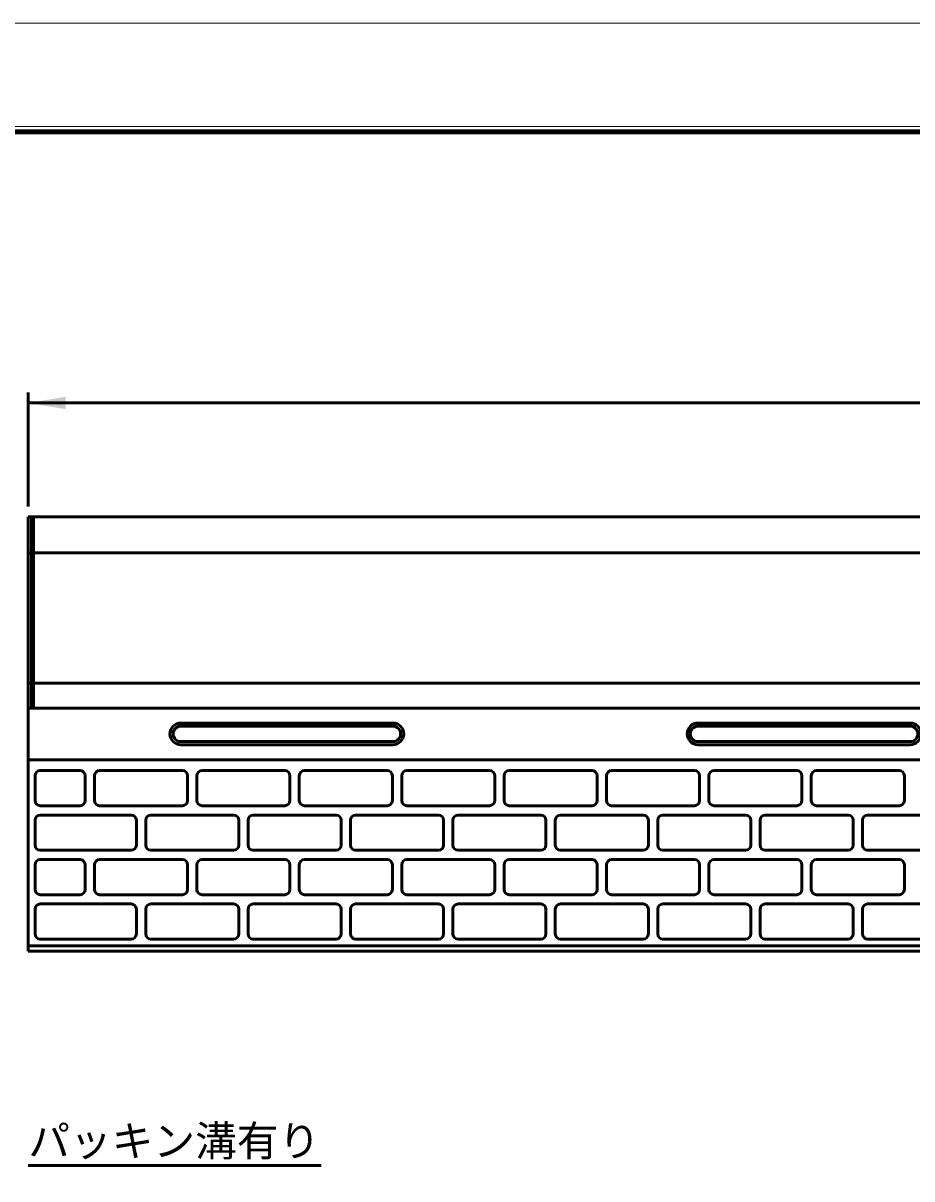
# Model space of a CAD drawing. Units: millimetres, scale not verified. Extents: x -2102 to 2102, y -1485 to 1485.
# Drawn here: x -205 to 654, y 367 to 1485 of the extents above; entities that cross this region are included whole.
import ezdxf
from ezdxf.enums import TextEntityAlignment as Align

# ---------------------------------------------------------------- set-up
doc = ezdxf.new("R2010")
doc.units = ezdxf.units.MM
doc.header["$LTSCALE"] = 5
doc.layers.add('0-0_V-nasSTD', color=7, linetype='Continuous', lineweight=35)
doc.layers.add('0-1_0', color=7, linetype='Continuous', lineweight=50)
doc.styles.add('ＭＳ ゴシック', font='')
doc.styles.get('ＭＳ ゴシック').set_extended_font_data('MS Gothic')

msp = doc.modelspace()

# ---------------------------------------------------------------- linework, layer by layer
at = {"layer": '0-0_V-nasSTD', "lineweight": 18}
for points in [[(-2102.5, -1485), (-2102.5, 1485), (2102.5, 1485), (2102.5, -1485)], [(-2002.5, -1385), (-2002.5, 1385), (2002.5, 1385), (2002.5, -1385)]]:
    msp.add_lwpolyline(points, close=True, dxfattribs=at)
at = {"layer": '0-0_V-nasSTD', "lineweight": 100}
msp.add_lwpolyline([(1997.5, -1380), (1997.5, 1380), (-1997.5, 1380)], dxfattribs=at)
at = {"layer": '0-0_V-nasSTD'}
msp.add_solid([(-200.175, 1117.709), (-164.175, 1111.709), (-164.175, 1123.709)], dxfattribs=at)
at = {"layer": '0-1_0'}
for p, q in [((-200.175, 1017.709), (-200.175, 1127.709)), ((-200.175, 1117.709), (1799.825, 1117.709)), ((-200.175, 1007.709), (-200.175, 587.709)), ((1799.825, 1007.709), (-200.175, 1007.709)), ((-197.175, 822.709), (-197.175, 1007.709)), ((-195.175, 822.709), (-195.175, 1007.709)), ((-200.175, 972.709), (799.825, 972.709)), ((-200.175, 846.825), (799.825, 846.825)), ((-200.175, 822.709), (799.825, 822.709)), ((-52.675, 808.209), (152.325, 808.209)), ((-52.675, 805.209), (152.325, 805.209)), ((447.325, 808.209), (652.325, 808.209)), ((447.325, 805.209), (652.325, 805.209)), ((-52.675, 790.209), (152.325, 790.209)), ((-52.675, 787.209), (152.325, 787.209)), ((447.325, 790.209), (652.325, 790.209)), ((447.325, 787.209), (652.325, 787.209)), ((-200.175, 772.709), (799.825, 772.709)), ((-150.175, 762.209), (-188.675, 762.209)), ((-131.175, 762.209), (-51.175, 762.209)), ((-32.175, 762.209), (47.825, 762.209)), ((66.825, 762.209), (146.825, 762.209)), ((165.825, 762.209), (245.825, 762.209)), ((264.825, 762.209), (344.825, 762.209)), ((363.825, 762.209), (443.825, 762.209)), ((462.825, 762.209), (542.825, 762.209)), ((561.825, 762.209), (641.825, 762.209)), ((-193.675, 757.209), (-193.675, 733.209)), ((-145.175, 733.209), (-145.175, 757.209)), ((-136.175, 757.209), (-136.175, 733.209)), ((-46.175, 733.209), (-46.175, 757.209)), ((-37.175, 757.209), (-37.175, 733.209)), ((52.825, 757.209), (52.825, 733.209)), ((61.825, 757.209), (61.825, 733.209)), ((151.825, 733.209), (151.825, 757.209)), ((160.825, 757.209), (160.825, 733.209)), ((250.825, 733.209), (250.825, 757.209)), ((259.825, 733.209), (259.825, 757.209)), ((349.825, 733.209), (349.825, 757.209)), ((358.825, 757.209), (358.825, 733.209)), ((448.825, 733.209), (448.825, 757.209)), ((457.825, 757.209), (457.825, 733.209)), ((547.825, 733.209), (547.825, 757.209)), ((556.825, 757.209), (556.825, 733.209)), ((646.825, 733.209), (646.825, 757.209)), ((-188.675, 728.209), (-150.175, 728.209)), ((-131.175, 728.209), (-51.175, 728.209)), ((47.825, 728.209), (-32.175, 728.209)), ((66.825, 728.209), (146.825, 728.209)), ((165.825, 728.209), (245.825, 728.209)), ((264.825, 728.209), (344.825, 728.209)), ((363.825, 728.209), (443.825, 728.209)), ((462.825, 728.209), (542.825, 728.209)), ((561.825, 728.209), (641.825, 728.209)), ((-188.675, 719.209), (-100.675, 719.209)), ((-1.675, 719.209), (-81.675, 719.209)), ((17.325, 719.209), (97.325, 719.209)), ((196.325, 719.209), (116.325, 719.209)), ((215.325, 719.209), (295.325, 719.209)), ((314.325, 719.209), (394.325, 719.209)), ((413.325, 719.209), (493.325, 719.209)), ((512.325, 719.209), (592.325, 719.209)), ((611.325, 719.209), (691.325, 719.209)), ((-193.675, 690.209), (-193.675, 714.209)), ((-95.675, 690.209), (-95.675, 714.209)), ((-86.675, 690.209), (-86.675, 714.209)), ((3.325, 690.209), (3.325, 714.209)), ((12.325, 690.209), (12.325, 714.209)), ((102.325, 690.209), (102.325, 714.209)), ((111.325, 690.209), (111.325, 714.209)), ((201.325, 690.209), (201.325, 714.209)), ((210.325, 690.209), (210.325, 714.209)), ((300.325, 714.209), (300.325, 690.209)), ((309.325, 690.209), (309.325, 714.209)), ((399.325, 690.209), (399.325, 714.209)), ((408.325, 690.209), (408.325, 714.209)), ((498.325, 690.209), (498.325, 714.209)), ((507.325, 690.209), (507.325, 714.209)), ((597.325, 690.209), (597.325, 714.209)), ((606.325, 690.209), (606.325, 714.209)), ((-188.675, 685.209), (-100.675, 685.209)), ((-81.675, 685.209), (-1.675, 685.209)), ((17.325, 685.209), (97.325, 685.209)), ((116.325, 685.209), (196.325, 685.209)), ((295.325, 685.209), (215.325, 685.209)), ((314.325, 685.209), (394.325, 685.209)), ((413.325, 685.209), (493.325, 685.209)), ((512.325, 685.209), (592.325, 685.209)), ((611.325, 685.209), (691.325, 685.209)), ((-193.675, 671.209), (-193.675, 647.209)), ((-150.175, 676.209), (-188.675, 676.209)), ((-145.175, 647.209), (-145.175, 671.209)), ((-136.175, 671.209), (-136.175, 647.209)), ((-131.175, 676.209), (-51.175, 676.209)), ((-46.175, 647.209), (-46.175, 671.209)), ((-37.175, 671.209), (-37.175, 647.209)), ((-32.175, 676.209), (47.825, 676.209)), ((52.825, 671.209), (52.825, 647.209)), ((61.825, 671.209), (61.825, 647.209)), ((66.825, 676.209), (146.825, 676.209)), ((151.825, 647.209), (151.825, 671.209)), ((160.825, 671.209), (160.825, 647.209)), ((165.825, 676.209), (245.825, 676.209)), ((250.825, 647.209), (250.825, 671.209)), ((259.825, 647.209), (259.825, 671.209)), ((264.825, 676.209), (344.825, 676.209)), ((349.825, 647.209), (349.825, 671.209)), ((358.825, 671.209), (358.825, 647.209)), ((363.825, 676.209), (443.825, 676.209)), ((448.825, 647.209), (448.825, 671.209)), ((457.825, 671.209), (457.825, 647.209)), ((462.825, 676.209), (542.825, 676.209)), ((547.825, 647.209), (547.825, 671.209)), ((556.825, 671.209), (556.825, 647.209)), ((561.825, 676.209), (641.825, 676.209)), ((646.825, 647.209), (646.825, 671.209)), ((-188.675, 642.209), (-150.175, 642.209)), ((-131.175, 642.209), (-51.175, 642.209)), ((47.825, 642.209), (-32.175, 642.209)), ((66.825, 642.209), (146.825, 642.209)), ((165.825, 642.209), (245.825, 642.209)), ((264.825, 642.209), (344.825, 642.209)), ((363.825, 642.209), (443.825, 642.209)), ((462.825, 642.209), (542.825, 642.209)), ((561.825, 642.209), (641.825, 642.209)), ((-193.675, 604.209), (-193.675, 628.209)), ((-188.675, 633.209), (-100.675, 633.209)), ((-95.675, 604.209), (-95.675, 628.209)), ((-86.675, 604.209), (-86.675, 628.209)), ((-1.675, 633.209), (-81.675, 633.209)), ((3.325, 604.209), (3.325, 628.209)), ((12.325, 604.209), (12.325, 628.209)), ((17.325, 633.209), (97.325, 633.209)), ((102.325, 604.209), (102.325, 628.209)), ((111.325, 604.209), (111.325, 628.209)), ((196.325, 633.209), (116.325, 633.209)), ((201.325, 604.209), (201.325, 628.209)), ((210.325, 604.209), (210.325, 628.209)), ((215.325, 633.209), (295.325, 633.209)), ((300.325, 628.209), (300.325, 604.209)), ((309.325, 604.209), (309.325, 628.209)), ((314.325, 633.209), (394.325, 633.209)), ((399.325, 604.209), (399.325, 628.209)), ((408.325, 604.209), (408.325, 628.209)), ((413.325, 633.209), (493.325, 633.209)), ((498.325, 604.209), (498.325, 628.209)), ((507.325, 604.209), (507.325, 628.209)), ((512.325, 633.209), (592.325, 633.209)), ((597.325, 604.209), (597.325, 628.209)), ((606.325, 604.209), (606.325, 628.209)), ((611.325, 633.209), (691.325, 633.209)), ((-200.175, 592.709), (799.825, 592.709)), ((-188.675, 599.209), (-100.675, 599.209)), ((-81.675, 599.209), (-1.675, 599.209)), ((17.325, 599.209), (97.325, 599.209)), ((116.325, 599.209), (196.325, 599.209)), ((295.325, 599.209), (215.325, 599.209)), ((314.325, 599.209), (394.325, 599.209)), ((413.325, 599.209), (493.325, 599.209)), ((512.325, 599.209), (592.325, 599.209)), ((611.325, 599.209), (691.325, 599.209)), ((1799.825, 587.709), (-200.175, 587.709)), ((-200.175, 380.444), (83.033, 380.444))]:
    msp.add_line(p, q, dxfattribs=at)
for centre, radius, start, end in [((-52.675, 797.709), 10.5, 90, 270), ((-52.675, 797.709), 7.5, 90, 270), ((152.325, 797.709), 10.5, 270, 90), ((152.325, 797.709), 7.5, 270, 90), ((447.325, 797.709), 10.5, 90, 270), ((447.325, 797.709), 7.5, 90, 270), ((652.325, 797.709), 10.5, 270, 90), ((652.325, 797.709), 7.5, 270, 90), ((-188.675, 757.209), 5, 90, 180), ((-150.175, 757.209), 5, 0, 90), ((-131.175, 757.209), 5, 90, 180), ((-51.175, 757.209), 5, 0, 90), ((-32.175, 757.209), 5, 90, 180), ((47.825, 757.209), 5, 0, 90), ((66.825, 757.209), 5, 90, 180), ((146.825, 757.209), 5, 0, 90), ((165.825, 757.209), 5, 90, 180), ((245.825, 757.209), 5, 0, 90), ((264.825, 757.209), 5, 90, 180), ((344.825, 757.209), 5, 0, 90), ((363.825, 757.209), 5, 90, 180), ((443.825, 757.209), 5, 0, 90), ((462.825, 757.209), 5, 90, 180), ((542.825, 757.209), 5, 0, 90), ((561.825, 757.209), 5, 90, 180), ((641.825, 757.209), 5, 0, 90), ((-188.675, 733.209), 5, 180, 270), ((-150.175, 733.209), 5, 270, 0), ((-131.175, 733.209), 5, 180, 270), ((-51.175, 733.209), 5, 270, 0), ((-32.175, 733.209), 5, 180, 270), ((47.825, 733.209), 5, 270, 0), ((66.825, 733.209), 5, 180, 270), ((146.825, 733.209), 5, 270, 0), ((165.825, 733.209), 5, 180, 270), ((245.825, 733.209), 5, 270, 0), ((264.825, 733.209), 5, 180, 270), ((344.825, 733.209), 5, 270, 0), ((363.825, 733.209), 5, 180, 270), ((443.825, 733.209), 5, 270, 0), ((462.825, 733.209), 5, 180, 270), ((542.825, 733.209), 5, 270, 0), ((561.825, 733.209), 5, 180, 270), ((641.825, 733.209), 5, 270, 0), ((-188.675, 714.209), 5, 90, 180), ((-100.675, 714.209), 5, 0, 90), ((-81.675, 714.209), 5, 90, 180), ((-1.675, 714.209), 5, 0, 90), ((17.325, 714.209), 5, 90, 180), ((97.325, 714.209), 5, 0, 90), ((116.325, 714.209), 5, 90, 180), ((196.325, 714.209), 5, 0, 90), ((215.325, 714.209), 5, 90, 180), ((295.325, 714.209), 5, 0, 90), ((314.325, 714.209), 5, 90, 180), ((394.325, 714.209), 5, 0, 90), ((413.325, 714.209), 5, 90, 180), ((493.325, 714.209), 5, 0, 90), ((512.325, 714.209), 5, 90, 180), ((592.325, 714.209), 5, 0, 90), ((611.325, 714.209), 5, 90, 180), ((-188.675, 690.209), 5, 180, 270), ((-100.675, 690.209), 5, 270, 0), ((-81.675, 690.209), 5, 180, 270), ((-1.675, 690.209), 5, 270, 0), ((17.325, 690.209), 5, 180, 270), ((97.325, 690.209), 5, 270, 0), ((116.325, 690.209), 5, 180, 270), ((196.325, 690.209), 5, 270, 0), ((215.325, 690.209), 5, 180, 270), ((295.325, 690.209), 5, 270, 0), ((314.325, 690.209), 5, 180, 270), ((394.325, 690.209), 5, 270, 0), ((413.325, 690.209), 5, 180, 270), ((493.325, 690.209), 5, 270, 0), ((512.325, 690.209), 5, 180, 270), ((592.325, 690.209), 5, 270, 0), ((611.325, 690.209), 5, 180, 270), ((-188.675, 671.209), 5, 90, 180), ((-150.175, 671.209), 5, 0, 90), ((-131.175, 671.209), 5, 90, 180), ((-51.175, 671.209), 5, 0, 90), ((-32.175, 671.209), 5, 90, 180), ((47.825, 671.209), 5, 0, 90), ((66.825, 671.209), 5, 90, 180), ((146.825, 671.209), 5, 0, 90), ((165.825, 671.209), 5, 90, 180), ((245.825, 671.209), 5, 0, 90), ((264.825, 671.209), 5, 90, 180), ((344.825, 671.209), 5, 0, 90), ((363.825, 671.209), 5, 90, 180), ((443.825, 671.209), 5, 0, 90), ((462.825, 671.209), 5, 90, 180), ((542.825, 671.209), 5, 0, 90), ((561.825, 671.209), 5, 90, 180), ((641.825, 671.209), 5, 0, 90), ((-188.675, 647.209), 5, 180, 270), ((-150.175, 647.209), 5, 270, 0), ((-131.175, 647.209), 5, 180, 270), ((-51.175, 647.209), 5, 270, 0), ((-32.175, 647.209), 5, 180, 270), ((47.825, 647.209), 5, 270, 0), ((66.825, 647.209), 5, 180, 270), ((146.825, 647.209), 5, 270, 0), ((165.825, 647.209), 5, 180, 270), ((245.825, 647.209), 5, 270, 0), ((264.825, 647.209), 5, 180, 270), ((344.825, 647.209), 5, 270, 0), ((363.825, 647.209), 5, 180, 270), ((443.825, 647.209), 5, 270, 0), ((462.825, 647.209), 5, 180, 270), ((542.825, 647.209), 5, 270, 0), ((561.825, 647.209), 5, 180, 270), ((641.825, 647.209), 5, 270, 0), ((-188.675, 628.209), 5, 90, 180), ((-100.675, 628.209), 5, 0, 90), ((-81.675, 628.209), 5, 90, 180), ((-1.675, 628.209), 5, 0, 90), ((17.325, 628.209), 5, 90, 180), ((97.325, 628.209), 5, 0, 90), ((116.325, 628.209), 5, 90, 180), ((196.325, 628.209), 5, 0, 90), ((215.325, 628.209), 5, 90, 180), ((295.325, 628.209), 5, 0, 90), ((314.325, 628.209), 5, 90, 180), ((394.325, 628.209), 5, 0, 90), ((413.325, 628.209), 5, 90, 180), ((493.325, 628.209), 5, 0, 90), ((512.325, 628.209), 5, 90, 180), ((592.325, 628.209), 5, 0, 90), ((611.325, 628.209), 5, 90, 180), ((-188.675, 604.209), 5, 180, 270), ((-100.675, 604.209), 5, 270, 0), ((-81.675, 604.209), 5, 180, 270), ((-1.675, 604.209), 5, 270, 0), ((17.325, 604.209), 5, 180, 270), ((97.325, 604.209), 5, 270, 0), ((116.325, 604.209), 5, 180, 270), ((196.325, 604.209), 5, 270, 0), ((215.325, 604.209), 5, 180, 270), ((295.325, 604.209), 5, 270, 0), ((314.325, 604.209), 5, 180, 270), ((394.325, 604.209), 5, 270, 0), ((413.325, 604.209), 5, 180, 270), ((493.325, 604.209), 5, 270, 0), ((512.325, 604.209), 5, 180, 270), ((592.325, 604.209), 5, 270, 0), ((611.325, 604.209), 5, 180, 270)]:
    msp.add_arc(centre, radius, start, end, dxfattribs=at)

# ---------------------------------------------------------------- texts
at = {"layer": '0-0_V-nasSTD', "style": 'ＭＳ ゴシック'}
msp.add_text('パッキン溝有り', height=29.56, dxfattribs=at).set_placement((-200.175, 380.444), align=Align.BOTTOM_LEFT)

doc.saveas('drawing.dxf')
